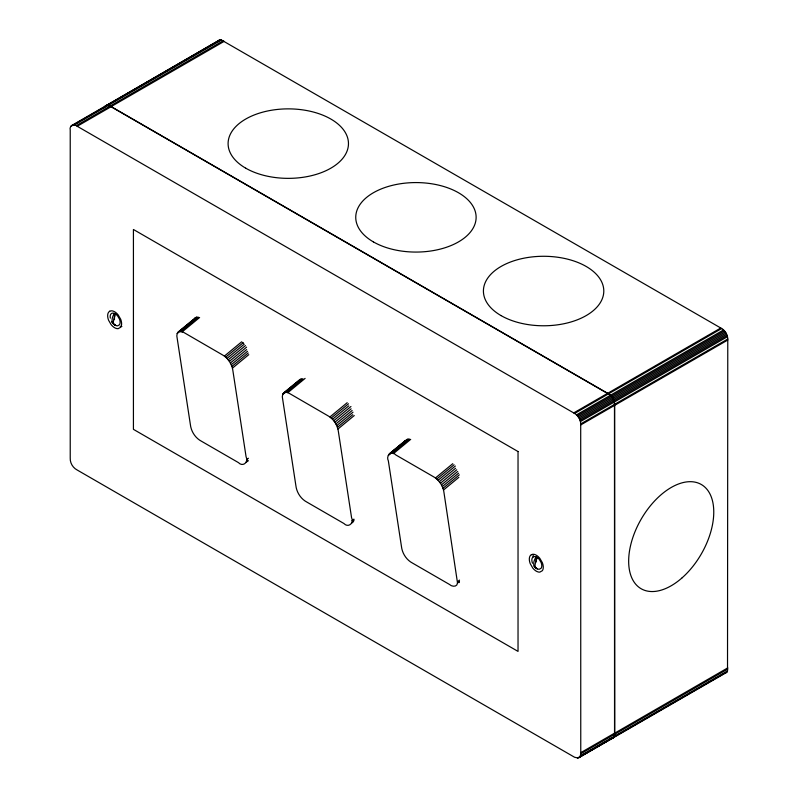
<?xml version="1.0" encoding="UTF-8"?>
<svg xmlns="http://www.w3.org/2000/svg" width="798" height="798" viewBox="0 0 798 798"><rect width="100%" height="100%" fill="white"/><g stroke="black" fill="none" stroke-linecap="round" stroke-linejoin="round"><path stroke-width="1.2" d="M578.959 757.701L580.076 756.594L580.764 753.841L580.705 424.945C581.004 420.067 578.081 415.1 573.712 412.915L77.216 126.274C74.134 122.972 68.917 125.845 70.224 130.224L70.224 457.992C69.935 462.88 72.857 467.847 77.216 470.032L574.66 757.292L578.231 757.99L726.649 672.395L727.517 670.968L727.776 340.038C728.065 335.16 725.143 330.192 720.774 328.008L221.395 39.98L218.981 40.299L105.137 106.204M579.288 757.382L613.353 737.731L614.54 734.34L614.48 405.444C614.779 400.566 611.857 395.599 607.487 393.414L110.044 106.144L107.291 105.346L70.852 126.353M612.734 738.2L614.021 737.063L614.709 734.31L614.65 405.354C614.949 400.466 612.026 395.499 607.657 393.314L110.154 106.014L107.401 105.206L105.755 105.735M179.131 331.489L183.62 332.347L221.884 354.541C228.009 357.723 232.238 364.367 232.966 371.18L246.083 456.785C248.836 462.152 242.821 467.339 238.432 462.601L201.455 441.234C195.33 438.062 191.111 431.409 190.373 424.596L176.827 335.958L177.186 333.524L178.313 331.928L196.388 317.245M283.799 392.835L286.672 392.307L289.105 393.244L327.38 415.449C333.504 418.621 337.724 425.274 338.462 432.087L351.569 517.693C354.322 523.049 348.307 528.236 343.928 523.508L306.941 502.132C300.826 498.959 296.597 492.316 295.859 485.503L282.312 396.865L282.682 394.431L283.799 392.835L300.098 379.369M457.513 582.999L444.047 493.044C443.319 486.241 439.09 479.588 432.965 476.416L395.988 455.05C391.609 450.311 385.594 455.498 388.347 460.855L401.454 546.47C402.192 553.273 406.411 559.927 412.536 563.099L449.513 584.465C451.848 586.829 457.204 587.288 457.513 582.999L459.429 581.413M353.753 520.875L354.023 519.937M459 582.67L459.349 581.832M104.259 107.64L104.738 106.713M217.485 42.194L218.981 40.299M247.49 461.553L247.919 460.805M115.77 325.394C109.356 323.639 118.353 312.327 113.845 314.472C112.628 316.487 111.87 318.841 112.089 321.215C111.012 323.619 118.024 326.472 114.373 324.587M537.433 568.844C531.029 567.089 540.017 555.777 535.508 557.922C534.301 559.937 533.533 562.291 533.752 564.655C532.675 567.069 539.687 569.912 536.037 568.036M104.628 106.842L105.236 106.074M194.792 318.362L195.36 317.843M177.665 332.606L195.57 317.674M177.186 333.524L182.942 328.776M180.099 331.32L197.355 317.065M181.186 331.399L198.433 317.155M182.363 331.749L199.62 317.494M224.438 356.058L241.694 341.803M225.734 357.145L242.991 342.891M227.011 358.422L244.258 344.167M228.218 359.848L245.475 345.604M229.335 361.404L246.592 347.16M230.353 363.05L246.642 349.594M231.221 364.746L247.52 351.29M231.929 366.442L248.228 352.985M232.467 368.107L248.767 354.651M283.15 393.514L300.916 378.94M282.682 394.431L286.512 391.259M289.385 388.885L291.31 387.309M294.183 384.925L296.098 383.349M285.584 392.217L301.883 378.761M286.672 392.307L302.971 378.851M287.859 392.646L305.105 378.402M246.512 459.818L248.437 458.242M246.153 462.251L248.068 460.665M329.933 416.955L347.19 402.711M331.23 418.042L348.487 403.798M332.497 419.319L348.796 405.863M333.704 420.755L350.96 406.501M334.831 422.312L351.12 408.855M335.838 423.957L352.137 410.501M336.706 425.643L353.005 412.187M337.424 427.349L352.756 414.681M337.963 429.005L354.252 415.549M389.394 453.793L405.693 440.336M388.746 454.481L405.035 441.015M390.212 453.354L407.469 439.109M388.267 455.389L408.436 438.93M392.267 453.264L409.514 439.02M393.444 453.613L410.701 439.359M352.008 520.725L353.923 519.139M351.639 523.159L353.564 521.573M435.518 477.922L452.775 463.678M436.815 479.009L454.072 464.765M438.082 480.286L455.339 466.032M439.299 481.723L455.598 468.256M440.416 483.279L456.715 469.813M441.434 484.915L457.723 471.458M442.301 486.61L458.601 473.154M443.01 488.306L459.309 474.85M443.548 489.972L458.89 477.304M457.593 581.692L459.508 580.106M726.649 672.395L724.484 673.263M71.351 125.715L219.709 40.01M107.401 105.206L220.517 39.9M74.394 124.927L108.169 105.426M108.279 105.296L221.395 39.98M110.154 106.014L223.27 40.708M76.269 125.645L110.044 106.144M111.102 106.633L224.228 41.326M77.216 126.274L111.002 106.772M573.712 412.915L607.487 393.414M607.657 393.314L720.774 328.008M574.66 413.394L608.445 393.893M608.605 393.793L721.731 328.487M576.545 414.84L610.32 395.339M610.49 395.239L723.606 329.933M577.423 415.768L611.198 396.267M611.368 396.177L724.484 330.861M578.231 416.815L612.006 397.314M612.176 397.214L725.302 331.908M578.959 417.943L612.734 398.441M612.904 398.342L726.02 333.035M579.577 419.13L613.353 399.628M613.522 399.529L726.649 334.222M580.076 420.346L613.861 400.845M614.021 400.746L727.148 335.439M580.445 421.563L614.231 402.062M614.39 401.973L727.517 336.656M580.764 423.898L614.54 404.396M614.709 404.297L727.836 338.99M580.705 424.945L614.48 405.444M614.65 405.354L727.776 340.038M580.705 752.714L614.48 733.212M614.65 733.192L727.776 667.876M580.764 753.841L614.54 734.34M614.709 734.31L727.836 669.003M580.445 755.806L614.231 736.305M614.39 736.275L727.517 670.968M577.423 758.1L593.253 748.963M595.368 747.736L606.979 741.033M609.083 739.816L611.198 738.599L610.32 738.519M580.076 756.594L727.148 671.756M105.865 105.605L106.583 105.316M612.006 738.489L612.904 738.18M195.989 317.454L196.667 317.175M611.368 738.569L612.176 738.469M115.77 314.402L114.373 313.604M537.433 557.852L536.037 557.044M242.632 342.412L243.34 343.32M111.63 321.434L112.668 322.941M536.116 556.994L536.116 561.882M114.453 313.554L114.453 319.659M534.331 566.38A7.092 4.1 60 0 0 539.308 569.253L541.124 568.226A6.903 3.99 60 0 0 541.124 562.54L539.308 559.408A7.082 4.09 60 0 0 533.303 556.844L532.515 557.563A6.903 3.99 60 0 0 532.515 563.248M533.064 556.994A9.706 5.606 60 0 1 533.293 555.059M121.885 326.522A9.975 5.756 60 0 1 120.199 326.352M113.865 324.197A7.092 4.1 60 0 0 117.635 325.813L119.461 324.776A6.903 3.99 60 0 0 119.461 319.09L117.635 315.958A7.082 4.09 60 0 0 111.63 313.395L110.842 314.113A6.903 3.99 60 0 0 110.343 318.143M109.685 311.24L108.578 312.257A9.706 5.606 60 0 0 108.578 320.247L111.131 324.656A9.975 5.756 60 0 0 118.124 328.686L120.688 327.24A9.706 5.606 60 0 0 120.688 319.25L118.124 314.841A9.975 5.756 60 0 0 111.131 310.811L109.685 311.24M531.358 554.69L530.241 555.697A9.706 5.606 60 0 0 530.241 563.697L532.805 568.096A9.975 5.756 60 0 0 539.797 572.136L542.361 570.69A9.706 5.606 60 0 0 542.361 562.7L539.797 558.291A9.975 5.756 60 0 0 532.805 554.251L531.358 554.69M518.032 451.538L133.426 229.485L133.426 429.344L518.032 651.397L518.032 451.538M682.22 577.722A60.179 34.743 -60 0 0 701.302 484.496A60.179 34.743 -60 0 0 630.111 547.628A60.179 34.743 -60 0 0 682.22 577.722M373.384 241.894A60.179 34.743 0 0 0 474.072 226.313A60.179 34.743 0 0 0 400.367 183.759A60.179 34.743 0 0 0 373.384 241.894M245.724 168.179A60.179 34.743 0 0 0 346.412 152.608A60.179 34.743 0 0 0 272.697 110.054A60.179 34.743 0 0 0 245.724 168.179M501.054 315.599A60.179 34.743 0 0 0 601.742 300.018A60.179 34.743 0 0 0 528.027 257.465A60.179 34.743 0 0 0 501.054 315.599"/></g></svg>
